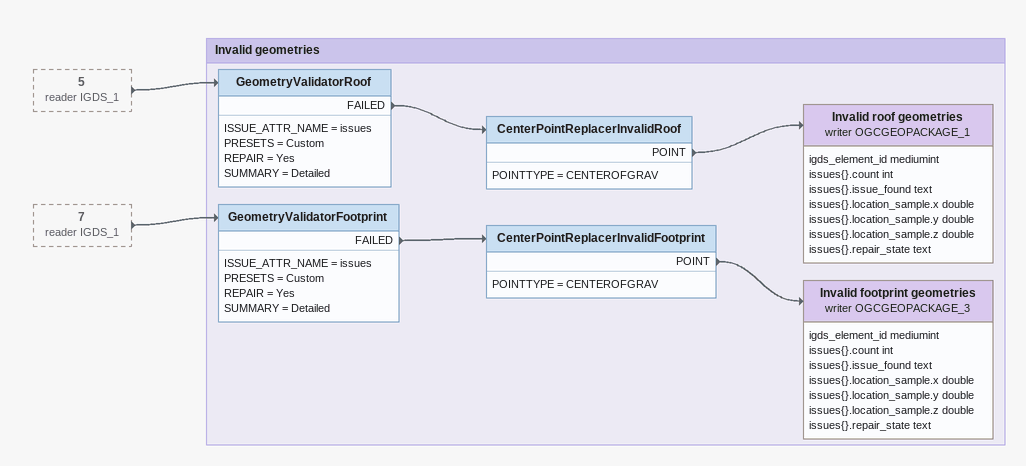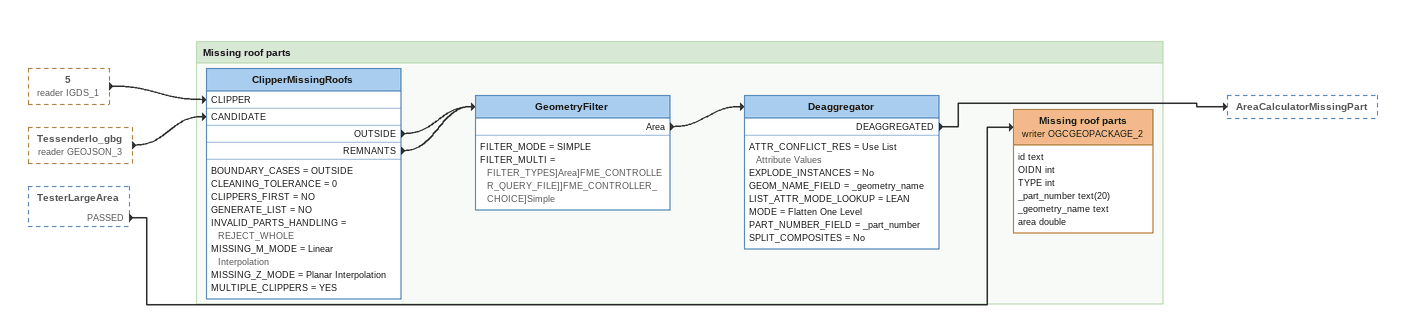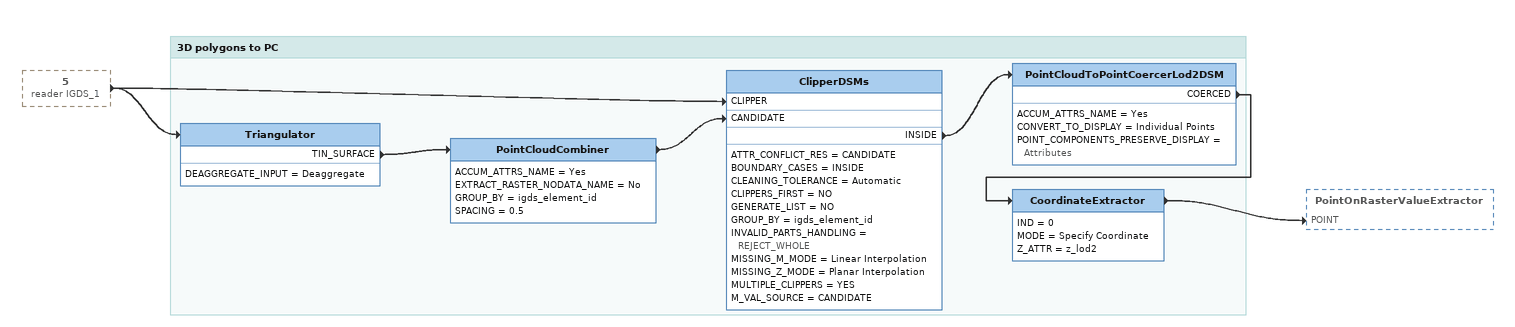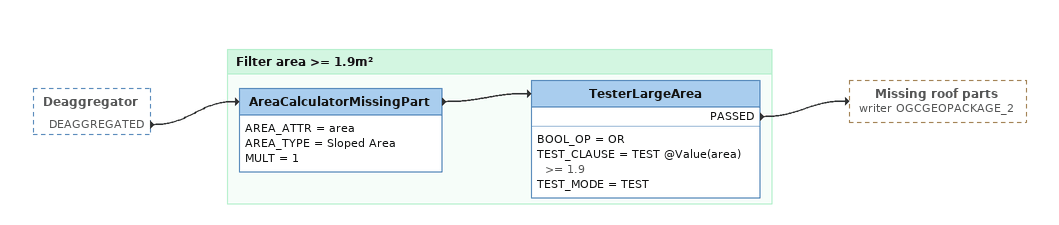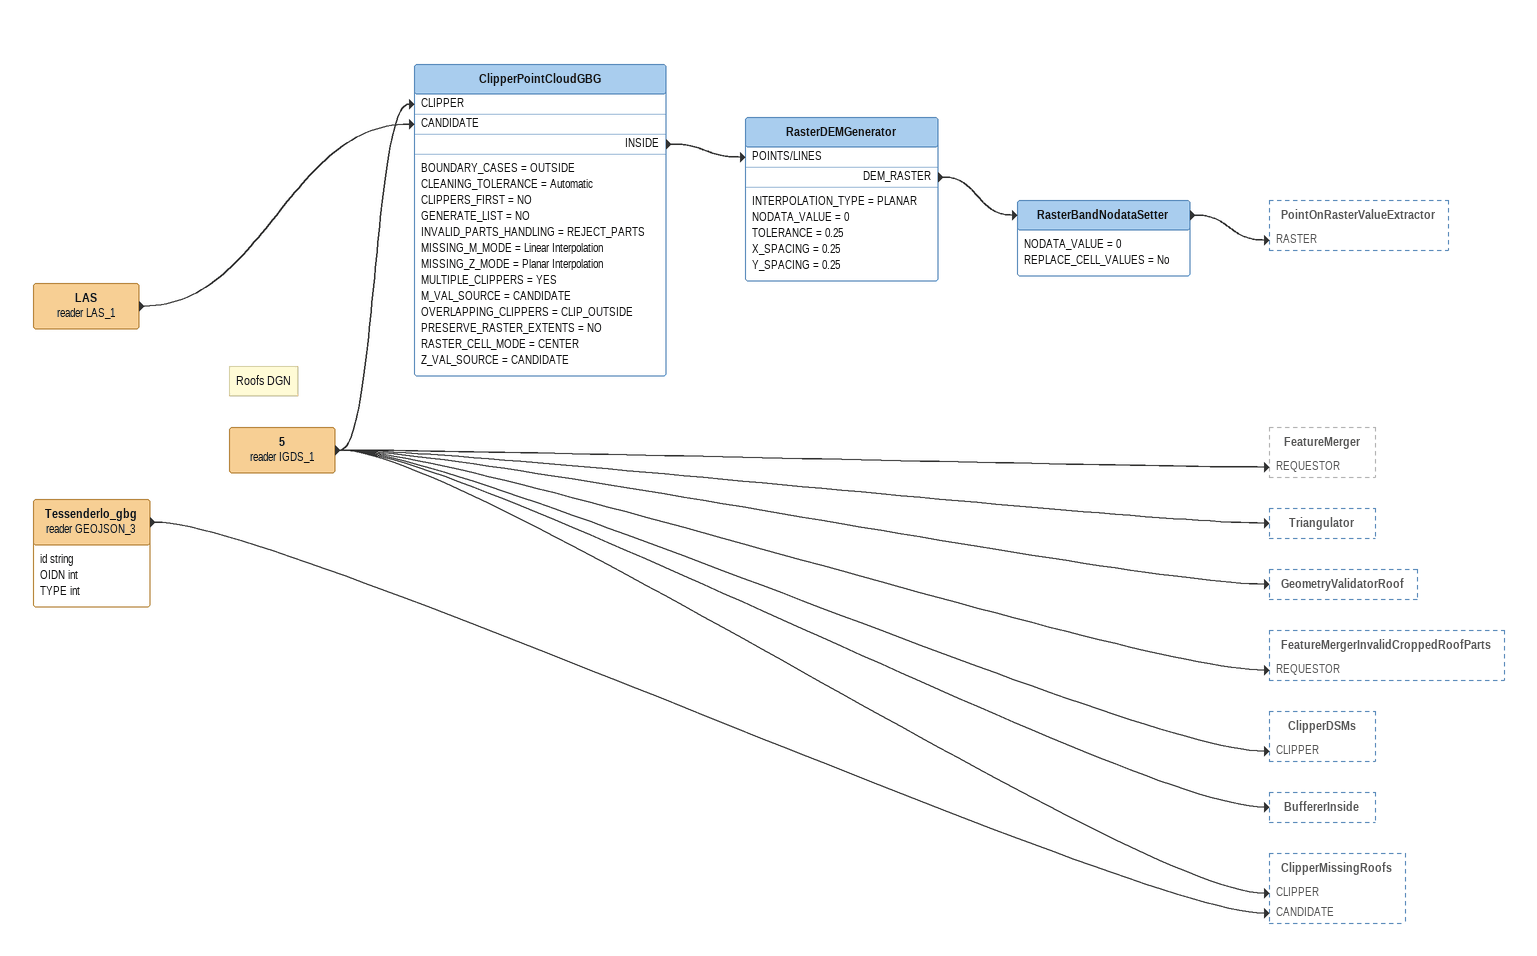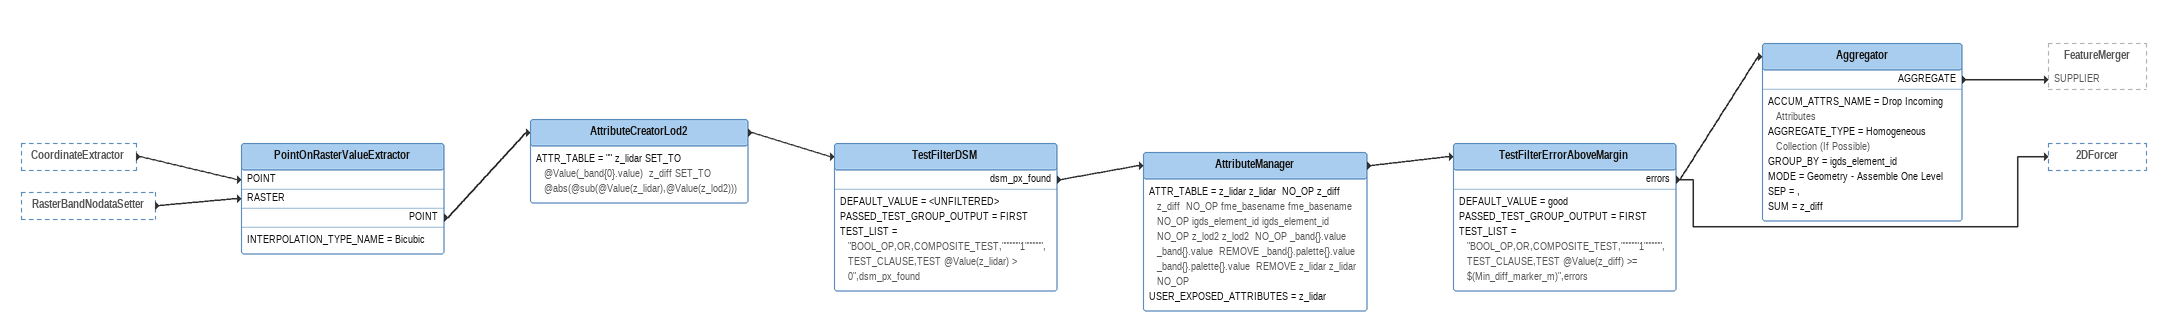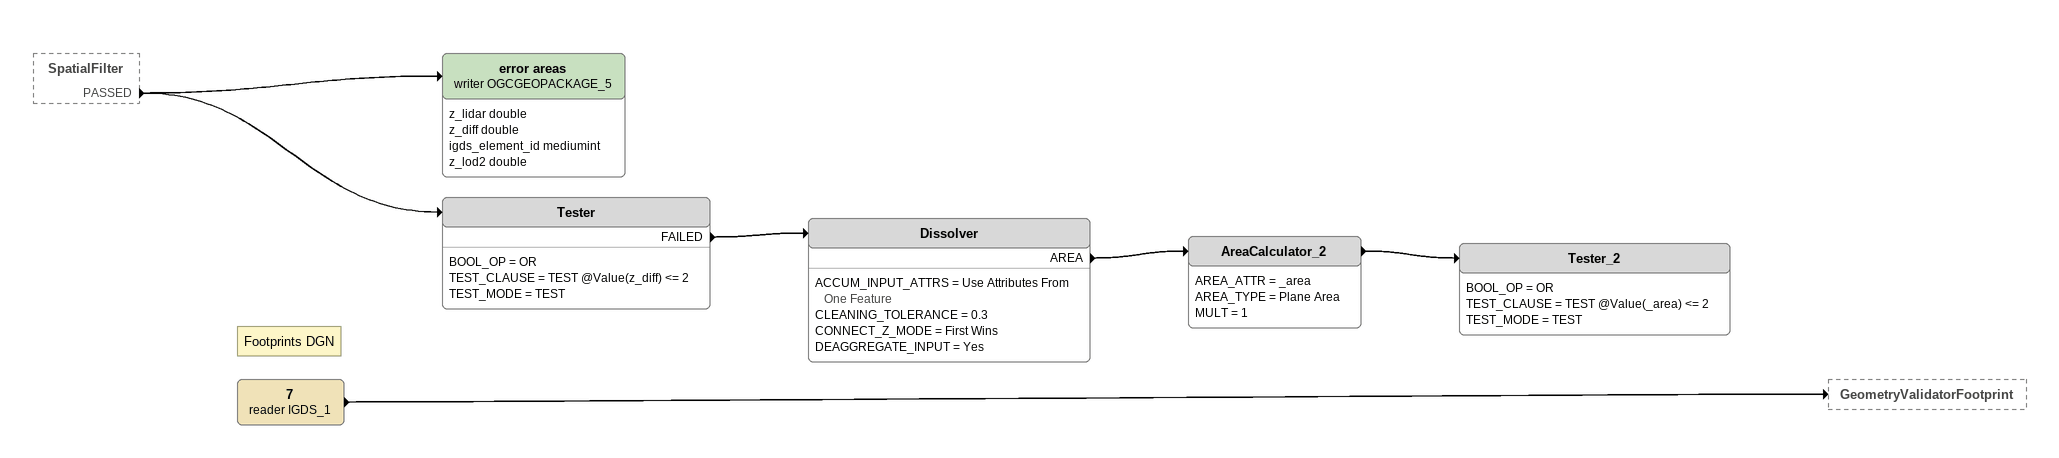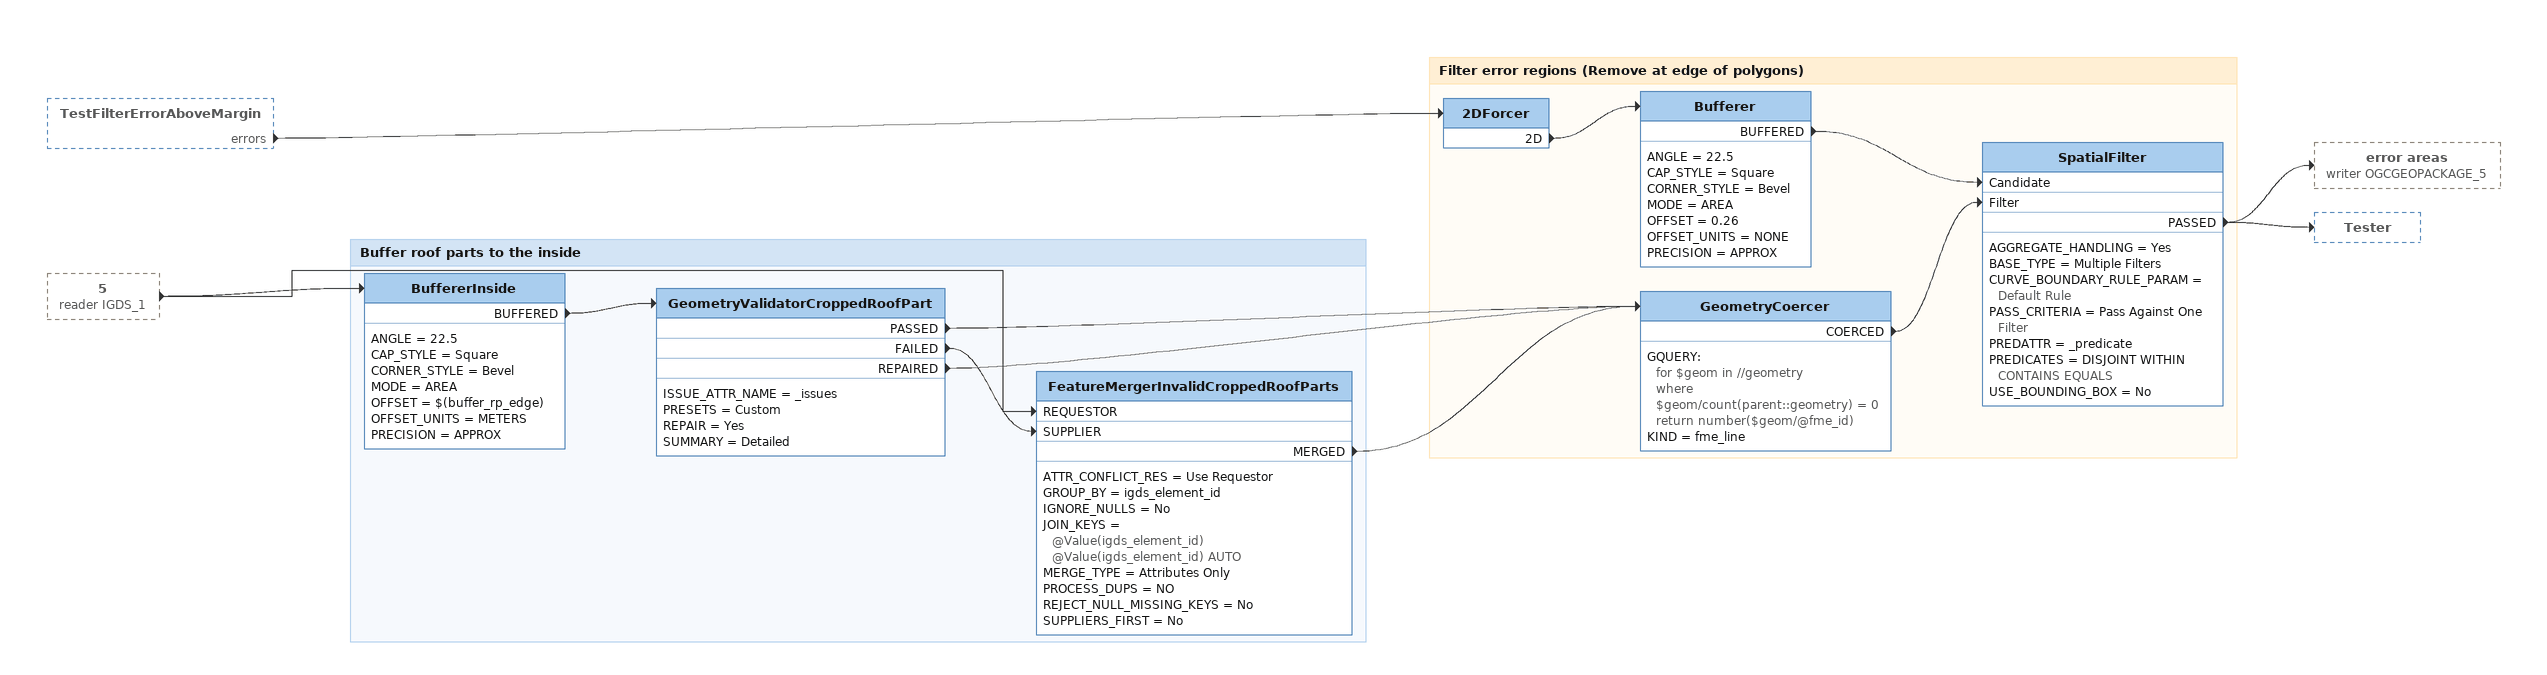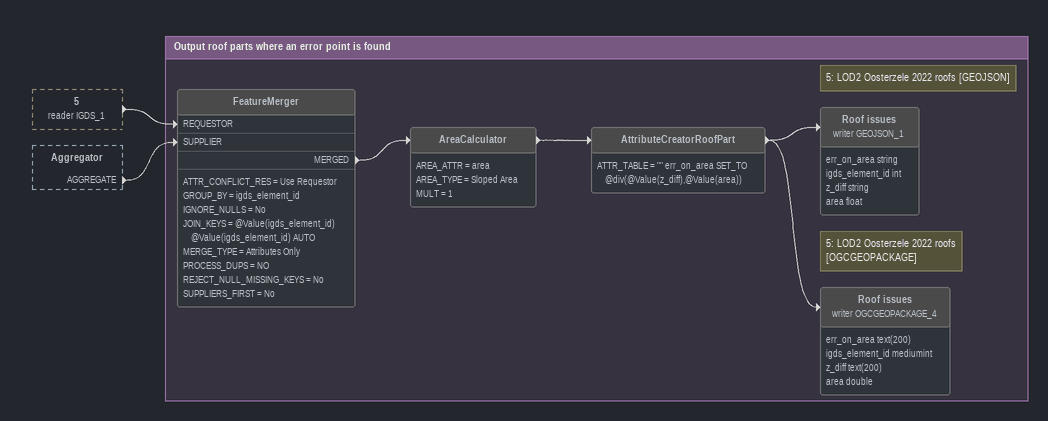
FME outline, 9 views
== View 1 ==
5 (reader IGDS_1) [outside]
    -> GeometryValidatorRoof
7 (reader IGDS_1) [outside]
    -> GeometryValidatorFootprint

Bookmark: Invalid geometries
GeometryValidatorRoof
    ISSUE_ATTR_NAME = issues
    PRESETS = Custom
    REPAIR = Yes
    SUMMARY = Detailed
    FAILED -> CenterPointReplacerInvalidRoof
CenterPointReplacerInvalidRoof
    POINTTYPE = CENTEROFGRAV
    POINT -> Invalid roof geometries (writer OGCGEOPACKAGE_1)
Invalid roof geometries (writer OGCGEOPACKAGE_1)
    attributes: igds_element_id mediumint, issues{}.count int, issues{}.issue_found text, issues{}.location_sample.x double, issues{}.location_sample.y double, issues{}.location_sample.z double, issues{}.repair_state text
GeometryValidatorFootprint
    ISSUE_ATTR_NAME = issues
    PRESETS = Custom
    REPAIR = Yes
    SUMMARY = Detailed
    FAILED -> CenterPointReplacerInvalidFootprint
CenterPointReplacerInvalidFootprint
    POINTTYPE = CENTEROFGRAV
    POINT -> Invalid footprint geometries (writer OGCGEOPACKAGE_3)
Invalid footprint geometries (writer OGCGEOPACKAGE_3)
    attributes: igds_element_id mediumint, issues{}.count int, issues{}.issue_found text, issues{}.location_sample.x double, issues{}.location_sample.y double, issues{}.location_sample.z double, issues{}.repair_state text

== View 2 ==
5 (reader IGDS_1) [outside]
    -> ClipperMissingRoofs [CLIPPER]
Tessenderlo_gbg (reader GEOJSON_3) [outside]
    -> ClipperMissingRoofs [CANDIDATE]
TesterLargeArea [outside]
    PASSED -> Missing roof parts (writer OGCGEOPACKAGE_2)

Bookmark: Missing roof parts
ClipperMissingRoofs
    BOUNDARY_CASES = OUTSIDE
    CLEANING_TOLERANCE = 0
    CLIPPERS_FIRST = NO
    GENERATE_LIST = NO
    INVALID_PARTS_HANDLING = REJECT_WHOLE
    MISSING_M_MODE = Linear Interpolation
    MISSING_Z_MODE = Planar Interpolation
    MULTIPLE_CLIPPERS = YES
    OUTSIDE -> GeometryFilter
    REMNANTS -> GeometryFilter
GeometryFilter
    FILTER_MODE = SIMPLE
    FILTER_MULTI = FILTER_TYPES]Area]FME_CONTROLLER_QUERY_FILE]]FME_CONTROLLER_CHOICE]Simple
    Area -> Deaggregator
Deaggregator
    ATTR_CONFLICT_RES = Use List Attribute Values
    EXPLODE_INSTANCES = No
    GEOM_NAME_FIELD = _geometry_name
    LIST_ATTR_MODE_LOOKUP = LEAN
    MODE = Flatten One Level
    PART_NUMBER_FIELD = _part_number
    SPLIT_COMPOSITES = No
    DEAGGREGATED -> AreaCalculatorMissingPart
Missing roof parts (writer OGCGEOPACKAGE_2)
    attributes: id text, OIDN int, TYPE int, _part_number text(20), _geometry_name text, area double

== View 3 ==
5 (reader IGDS_1) [outside]
    -> Triangulator
    -> ClipperDSMs [CLIPPER]

Bookmark: 3D polygons to PC
Triangulator
    DEAGGREGATE_INPUT = Deaggregate
    TIN_SURFACE -> PointCloudCombiner
PointCloudCombiner
    ACCUM_ATTRS_NAME = Yes
    EXTRACT_RASTER_NODATA_NAME = No
    GROUP_BY = igds_element_id
    SPACING = 0.5
    -> ClipperDSMs [CANDIDATE]
ClipperDSMs
    ATTR_CONFLICT_RES = CANDIDATE
    BOUNDARY_CASES = INSIDE
    CLEANING_TOLERANCE = Automatic
    CLIPPERS_FIRST = NO
    GENERATE_LIST = NO
    GROUP_BY = igds_element_id
    INVALID_PARTS_HANDLING = REJECT_WHOLE
    MISSING_M_MODE = Linear Interpolation
    MISSING_Z_MODE = Planar Interpolation
    MULTIPLE_CLIPPERS = YES
    M_VAL_SOURCE = CANDIDATE
    INSIDE -> PointCloudToPointCoercerLod2DSM
PointCloudToPointCoercerLod2DSM
    ACCUM_ATTRS_NAME = Yes
    CONVERT_TO_DISPLAY = Individual Points
    POINT_COMPONENTS_PRESERVE_DISPLAY = Attributes
    COERCED -> CoordinateExtractor
CoordinateExtractor
    IND = 0
    MODE = Specify Coordinate
    Z_ATTR = z_lod2
    -> PointOnRasterValueExtractor [POINT]

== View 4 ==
Deaggregator [outside]
    DEAGGREGATED -> AreaCalculatorMissingPart

Bookmark: Filter area >= 1.9m²
AreaCalculatorMissingPart
    AREA_ATTR = area
    AREA_TYPE = Sloped Area
    MULT = 1
    -> TesterLargeArea
TesterLargeArea
    BOOL_OP = OR
    TEST_CLAUSE = TEST @Value(area) >= 1.9
    TEST_MODE = TEST
    PASSED -> Missing roof parts (writer OGCGEOPACKAGE_2)

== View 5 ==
Tessenderlo_gbg (reader GEOJSON_3)
    attributes: id string, OIDN int, TYPE int
    -> ClipperMissingRoofs [CANDIDATE]
LAS (reader LAS_1)
    -> ClipperPointCloudGBG [CANDIDATE]
Note: Roofs DGN
5 (reader IGDS_1)
    -> FeatureMerger [REQUESTOR]
    -> Triangulator
    -> GeometryValidatorRoof
    -> FeatureMergerInvalidCroppedRoofParts [REQUESTOR]
    -> ClipperDSMs [CLIPPER]
    -> ClipperPointCloudGBG [CLIPPER]
    -> BuffererInside
    -> ClipperMissingRoofs [CLIPPER]
ClipperPointCloudGBG
    BOUNDARY_CASES = OUTSIDE
    CLEANING_TOLERANCE = Automatic
    CLIPPERS_FIRST = NO
    GENERATE_LIST = NO
    INVALID_PARTS_HANDLING = REJECT_PARTS
    MISSING_M_MODE = Linear Interpolation
    MISSING_Z_MODE = Planar Interpolation
    MULTIPLE_CLIPPERS = YES
    M_VAL_SOURCE = CANDIDATE
    OVERLAPPING_CLIPPERS = CLIP_OUTSIDE
    PRESERVE_RASTER_EXTENTS = NO
    RASTER_CELL_MODE = CENTER
    Z_VAL_SOURCE = CANDIDATE
    INSIDE -> RasterDEMGenerator [POINTS/LINES]
RasterDEMGenerator
    INTERPOLATION_TYPE = PLANAR
    NODATA_VALUE = 0
    TOLERANCE = 0.25
    X_SPACING = 0.25
    Y_SPACING = 0.25
    DEM_RASTER -> RasterBandNodataSetter
RasterBandNodataSetter
    NODATA_VALUE = 0
    REPLACE_CELL_VALUES = No
    -> PointOnRasterValueExtractor [RASTER]

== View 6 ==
CoordinateExtractor [outside]
    -> PointOnRasterValueExtractor [POINT]
RasterBandNodataSetter [outside]
    -> PointOnRasterValueExtractor [RASTER]
PointOnRasterValueExtractor
    INTERPOLATION_TYPE_NAME = Bicubic
    POINT -> AttributeCreatorLod2
AttributeCreatorLod2
    ATTR_TABLE = "" z_lidar SET_TO @Value(_band{0}.value)  z_diff SET_TO @abs(@sub(@Value(z_lidar),@Value(z_lod2)))
    -> TestFilterDSM
TestFilterDSM
    DEFAULT_VALUE = <UNFILTERED>
    PASSED_TEST_GROUP_OUTPUT = FIRST
    TEST_LIST = "BOOL_OP,OR,COMPOSITE_TEST,""""""1"""""",TEST_CLAUSE,TEST @Value(z_lidar) > 0",dsm_px_found
    dsm_px_found -> AttributeManager
AttributeManager
    ATTR_TABLE = z_lidar z_lidar  NO_OP z_diff z_diff  NO_OP fme_basename fme_basename  NO_OP igds_element_id igds_element_id  NO_OP z_lod2 z_lod2  NO_OP _band{}.value _band{}.value  REMOVE _band{}.palette{}.value _band{}.palette{}.value  REMOVE z_lidar z_lidar  NO_OP
    USER_EXPOSED_ATTRIBUTES = z_lidar
    -> TestFilterErrorAboveMargin
TestFilterErrorAboveMargin
    DEFAULT_VALUE = good
    PASSED_TEST_GROUP_OUTPUT = FIRST
    TEST_LIST = "BOOL_OP,OR,COMPOSITE_TEST,""""""1"""""",TEST_CLAUSE,TEST @Value(z_diff) >= $(Min_diff_marker_m)",errors
    errors -> Aggregator
    errors -> 2DForcer
Aggregator
    ACCUM_ATTRS_NAME = Drop Incoming Attributes
    AGGREGATE_TYPE = Homogeneous Collection (If Possible)
    GROUP_BY = igds_element_id
    MODE = Geometry - Assemble One Level
    SEP = ,
    SUM = z_diff
    AGGREGATE -> FeatureMerger [SUPPLIER]

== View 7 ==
SpatialFilter [outside]
    PASSED -> error areas (writer OGCGEOPACKAGE_5)
    PASSED -> Tester
error areas (writer OGCGEOPACKAGE_5)
    attributes: z_lidar double, z_diff double, igds_element_id mediumint, z_lod2 double
Tester
    BOOL_OP = OR
    TEST_CLAUSE = TEST @Value(z_diff) <= 2
    TEST_MODE = TEST
    FAILED -> Dissolver
Dissolver
    ACCUM_INPUT_ATTRS = Use Attributes From One Feature
    CLEANING_TOLERANCE = 0.3
    CONNECT_Z_MODE = First Wins
    DEAGGREGATE_INPUT = Yes
    AREA -> AreaCalculator_2
AreaCalculator_2
    AREA_ATTR = _area
    AREA_TYPE = Plane Area
    MULT = 1
    -> Tester_2
Tester_2
    BOOL_OP = OR
    TEST_CLAUSE = TEST @Value(_area) <= 2
    TEST_MODE = TEST
Note: Footprints DGN
7 (reader IGDS_1)
    -> GeometryValidatorFootprint

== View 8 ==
TestFilterErrorAboveMargin [outside]
    errors -> 2DForcer
5 (reader IGDS_1) [outside]
    -> FeatureMergerInvalidCroppedRoofParts [REQUESTOR]
    -> BuffererInside

Bookmark: Filter error regions (Remove at edge of polygons)
2DForcer
    2D -> Bufferer
Bufferer
    ANGLE = 22.5
    CAP_STYLE = Square
    CORNER_STYLE = Bevel
    MODE = AREA
    OFFSET = 0.26
    OFFSET_UNITS = NONE
    PRECISION = APPROX
    BUFFERED -> SpatialFilter [Candidate]
GeometryCoercer
    GQUERY:
      for $geom in //geometry
      where $geom/count(parent::geometry) = 0
      return number($geom/@fme_id)
    KIND = fme_line
    COERCED -> SpatialFilter [Filter]
SpatialFilter
    AGGREGATE_HANDLING = Yes
    BASE_TYPE = Multiple Filters
    CURVE_BOUNDARY_RULE_PARAM = Default Rule
    PASS_CRITERIA = Pass Against One Filter
    PREDATTR = _predicate
    PREDICATES = DISJOINT WITHIN CONTAINS EQUALS
    USE_BOUNDING_BOX = No
    PASSED -> error areas (writer OGCGEOPACKAGE_5)
    PASSED -> Tester

Bookmark: Buffer roof parts to the inside
BuffererInside
    ANGLE = 22.5
    CAP_STYLE = Square
    CORNER_STYLE = Bevel
    MODE = AREA
    OFFSET = $(buffer_rp_edge)
    OFFSET_UNITS = METERS
    PRECISION = APPROX
    BUFFERED -> GeometryValidatorCroppedRoofPart
GeometryValidatorCroppedRoofPart
    ISSUE_ATTR_NAME = _issues
    PRESETS = Custom
    REPAIR = Yes
    SUMMARY = Detailed
    PASSED -> GeometryCoercer
    FAILED -> FeatureMergerInvalidCroppedRoofParts [SUPPLIER]
    REPAIRED -> GeometryCoercer
FeatureMergerInvalidCroppedRoofParts
    ATTR_CONFLICT_RES = Use Requestor
    GROUP_BY = igds_element_id
    IGNORE_NULLS = No
    JOIN_KEYS = @Value(igds_element_id) @Value(igds_element_id) AUTO
    MERGE_TYPE = Attributes Only
    PROCESS_DUPS = NO
    REJECT_NULL_MISSING_KEYS = No
    SUPPLIERS_FIRST = No
    MERGED -> GeometryCoercer

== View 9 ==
5 (reader IGDS_1) [outside]
    -> FeatureMerger [REQUESTOR]
Aggregator [outside]
    AGGREGATE -> FeatureMerger [SUPPLIER]

Bookmark: Output roof parts where an error point is found
FeatureMerger [off]
    ATTR_CONFLICT_RES = Use Requestor
    GROUP_BY = igds_element_id
    IGNORE_NULLS = No
    JOIN_KEYS = @Value(igds_element_id) @Value(igds_element_id) AUTO
    MERGE_TYPE = Attributes Only
    PROCESS_DUPS = NO
    REJECT_NULL_MISSING_KEYS = No
    SUPPLIERS_FIRST = No
    MERGED -> AreaCalculator
AreaCalculator [off]
    AREA_ATTR = area
    AREA_TYPE = Sloped Area
    MULT = 1
    -> AttributeCreatorRoofPart
AttributeCreatorRoofPart [off]
    ATTR_TABLE = "" err_on_area SET_TO @div(@Value(z_diff),@Value(area))
    -> Roof issues (writer GEOJSON_1)
    -> Roof issues (writer OGCGEOPACKAGE_4)
Note: 5: LOD2 Oosterzele 2022 roofs [GEOJSON]
Roof issues (writer GEOJSON_1) [off]
    attributes: err_on_area string, igds_element_id int, z_diff string, area float
Note: 5: LOD2 Oosterzele 2022 roofs [OGCGEOPACKAGE]
Roof issues (writer OGCGEOPACKAGE_4) [off]
    attributes: err_on_area text(200), igds_element_id mediumint, z_diff text(200), area double
